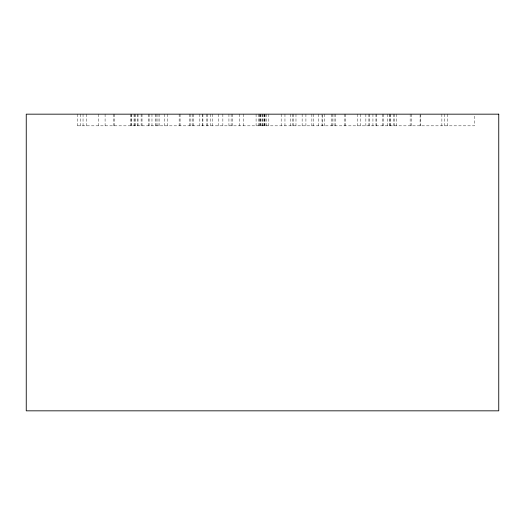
<?xml version="1.0" encoding="UTF-8"?>
<svg xmlns="http://www.w3.org/2000/svg" width="525" height="525" viewBox="0 0 525 525"><rect width="100%" height="100%" fill="white"/><g stroke="black" fill="none" stroke-linecap="round" stroke-linejoin="round"><path stroke-width="0.39" stroke-dasharray="2.62 1.97" d="M77.634 125.829L474.469 125.829L474.469 114.168M447.28 114.168L447.28 125.829M444.229 114.168L444.229 125.829M441.873 114.168L441.873 125.829M420.23 114.168L420.23 125.829M420.098 114.949L420.098 125.829M411.718 114.168L411.718 125.829M410.15 114.168L410.15 125.829M396.296 114.168L396.296 125.829M394.524 114.168L394.524 125.829M393.757 114.168L393.757 125.829M390.206 114.168L390.206 125.829M390.016 114.168L390.016 125.829M389.675 114.168L389.675 125.829M387.207 114.168L387.207 125.829M383.099 114.168L383.099 125.829M382.902 114.168L382.902 125.829M376.359 114.168L376.359 125.829M375.952 114.168L375.952 125.829M372.94 114.168L372.94 125.829M369.672 114.168L369.672 125.829M368.891 114.168L368.891 125.829M365.866 114.168L365.866 125.829M360.708 114.168L360.708 125.829M357.289 114.168L357.289 125.829M345.765 114.168L345.765 125.829M344.827 114.168L344.827 125.829M335.606 114.168L335.606 125.829M334.064 114.168L334.064 125.829M332.528 114.168L332.528 125.829M331.754 114.168L331.754 125.829M324.745 114.168L324.745 125.829M322.206 114.949L322.206 125.829M322.022 114.168L322.022 125.829M318.268 114.168L318.268 125.829M313.281 114.168L313.281 125.829M311.87 114.168L311.87 125.829M305.918 114.168L305.918 125.829M302.137 114.168L302.137 125.829M295.982 114.168L295.982 125.829M293.797 114.168L293.797 125.829M292.235 114.168L292.235 125.829M290.351 114.168L290.351 125.829M284.957 114.168L284.957 125.829M281.177 114.168L281.177 125.829M268.826 114.168L268.826 125.829M266.201 114.168L266.201 125.829M265.04 114.168L265.04 125.829M264.843 114.168L264.843 125.829M264.351 114.168L264.351 125.829M263.924 114.168L263.924 125.829M262.73 114.168L262.73 125.829M262.126 114.168L262.126 125.829M260.925 114.168L260.925 125.829M260.505 114.168L260.505 125.829M260.006 114.168L260.006 125.829M259.442 114.168L259.442 125.829M258.72 114.168L258.72 125.829M256.088 114.168L256.088 125.829M243.534 114.168L243.534 125.829M239.38 114.168L239.38 125.829M232.68 114.168L232.68 125.829M231.125 114.168L231.125 125.829M228.933 114.168L228.933 125.829M222.863 114.168L222.863 125.829M218.708 114.168L218.708 125.829M212.192 114.168L212.192 125.829M210.807 114.168L210.807 125.829M207.053 114.168L207.053 125.829M206.955 114.168L207.001 125.829M202.899 114.168L202.899 125.829M202.368 114.168L202.368 125.829M199.835 114.168L199.835 125.829M193.292 114.168L193.292 125.829M192.393 114.168L192.393 125.829M190.857 114.168L190.857 125.829M189.427 114.168L189.427 125.829M180.075 114.168L180.075 125.829M179.15 114.168L179.15 125.829M167.711 114.168L167.711 125.829M164.292 114.168L164.292 125.829M159.134 114.168L159.134 125.829M157.953 114.168L157.953 125.829M156.109 114.168L156.109 125.829M155.243 114.168L155.243 125.829M151.974 114.168L151.974 125.829M149.126 114.168L149.126 125.829M148.555 114.168L148.555 125.829M142.013 114.168L142.013 125.829M141.12 114.168L141.12 125.829M138.029 114.168L138.029 125.829M137.793 114.168L137.793 125.829M135.325 114.168L135.325 125.829M134.84 114.168L134.84 125.829M134.059 114.168L134.059 125.829M131.303 114.168L131.303 125.829M131.158 114.168L131.158 125.829M130.397 114.168L130.397 125.829M114.772 114.168L114.772 125.829M113.282 114.168L113.282 125.829M105.092 114.168L105.092 125.829M98.641 114.168L98.641 125.829M86.71 114.168L86.71 125.829M83.042 114.168L83.042 125.829M80.725 114.168L80.725 125.829M77.72 114.168L77.72 125.829"/><path stroke-width="0.79" d="M498.75 114.168L26.25 114.168L26.25 410.832L498.75 410.832L498.75 114.168"/></g></svg>
